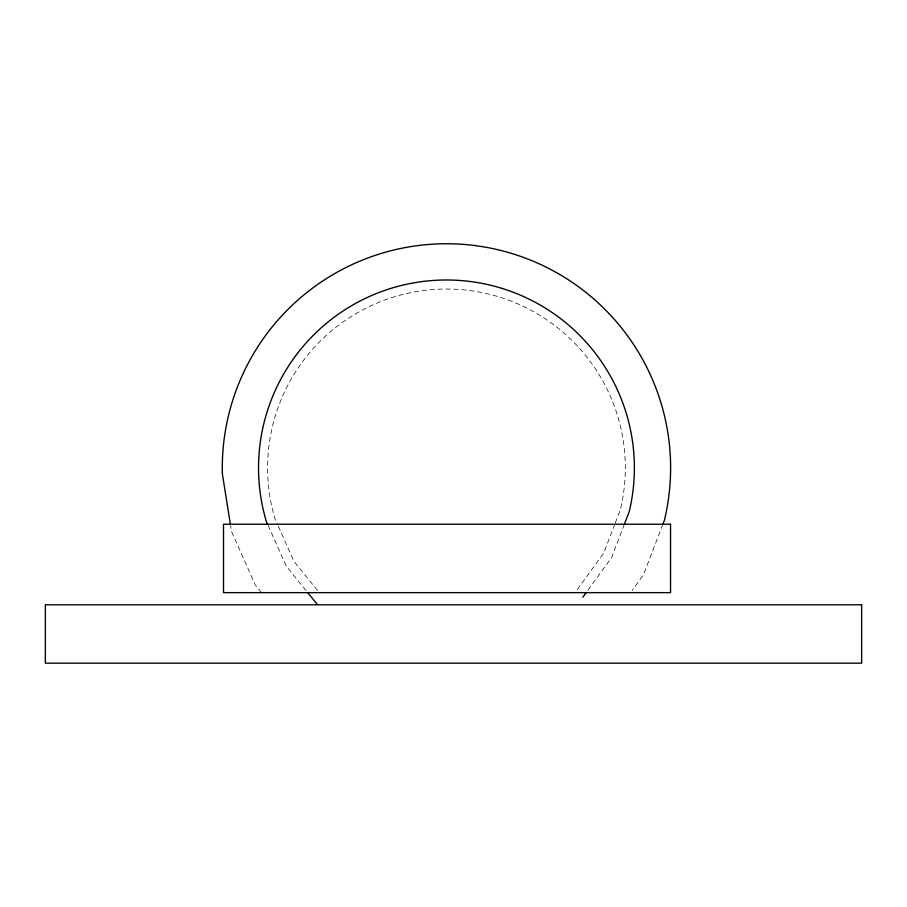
<?xml version="1.0" encoding="UTF-8"?>
<svg xmlns="http://www.w3.org/2000/svg" width="907" height="907" viewBox="0 0 907 907"><rect width="100%" height="100%" fill="white"/><g stroke="black" fill="none" stroke-linecap="round" stroke-linejoin="round"><path stroke-width="0.68" stroke-dasharray="4.54 3.4" d="M614.787 524.223L603.677 553.191L576.251 590.979M615.252 523.01L620.399 509.598A178.86 178.86 0 0 0 441.698 289.106A178.86 178.86 0 0 0 274.98 518.781L277.406 524.223M624.401 524.223L611.647 557.51L587.781 590.378M662.881 524.223L643.494 574.789L632.145 590.412M317.552 590.491L293.993 561.422L277.984 525.504M306.022 590.525L286.272 566.161L268.143 525.493M261.488 592.645L255.377 585.106L231.557 531.661L230.571 525.459"/><path stroke-width="1.36" d="M624.401 524.223L629.209 511.707A187.919 187.919 0 0 0 441.46 280.059A187.919 187.919 0 0 0 266.295 521.355L267.576 524.223M662.881 524.223L664.446 520.153A224.154 224.154 0 0 0 469.792 244.969A224.154 224.154 0 0 0 222.374 473.873L230.378 524.223M582.827 597.214L586.137 592.645M307.734 592.645L317.155 604.277M670.534 524.223L223.519 524.223L223.519 592.645L670.534 592.645L670.534 524.223M861.65 604.788L45.35 604.788L45.35 663.164L861.65 663.164L861.65 604.788"/></g></svg>
